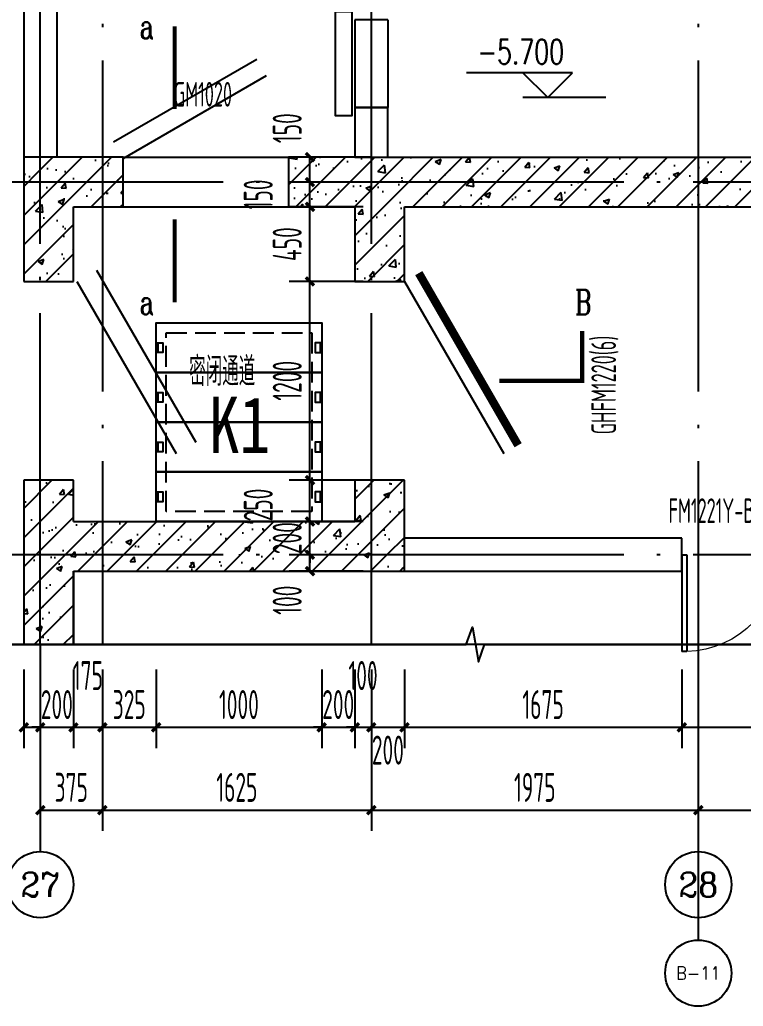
# Model space of a CAD drawing. Extents: x -473190 to 2138458, y -81875 to 2633646.
# Drawn here: x 1267944 to 1272315, y -14685 to -8728 of the extents above; entities that cross this region are included whole.
import ezdxf
from ezdxf.enums import TextEntityAlignment as Align

# ---------------------------------------------------------------- set-up
doc = ezdxf.new("R2010")
doc.units = 0
doc.header["$LTSCALE"] = 1000
for name, pattern in [('__DASH', [0.35, 0.25, -0.1]), ('DASH', [0.35, 0.25, -0.1]), ('DOTE', [2.42, 2, -0.2, 0.02, -0.2])]:
    doc.linetypes.add(name, pattern=pattern)
for name, color, linetype in [('A-PUB_HATCH', 8, 'Continuous'), ('A-WALL', 2, 'Continuous'), ('AXIS', 3, 'Continuous'), ('AXIS_TEXT', 7, 'Continuous'), ('DIM_ELEV', 3, 'Continuous'), ('DIM_SYMB', 3, 'Continuous'), ('DOOR_FIRE', 4, 'Continuous'), ('DOOR_FIRE_TEXT', 7, 'Continuous'), ('DOTE', 1, 'DOTE'), ('PUB_DIM', 3, 'Continuous'), ('PUB_TEXT', 7, 'Continuous'), ('RF-JSK', 9, 'Continuous'), ('RF-M', 4, 'Continuous'), ('RF-MBH', 11, 'Continuous'), ('RF-QT', 30, 'Continuous')]:
    doc.layers.add(name, color=color, linetype=linetype)
doc.layers.add('RF-WZ', color=110, linetype='Continuous', lineweight=0)
doc.styles.add('8B2_02', font='tssdeng.shx', dxfattribs={"width": 0.6, "bigfont": 'TSSDCHN.shx'})
doc.styles.add('_TCH_AXIS', font='COMPLEX', dxfattribs={"bigfont": 'GBCBIG'})
doc.styles.add('_TCH_DIM', font='SIMPLEX', dxfattribs={"bigfont": 'GBCBIG'})
doc.styles.add('_TCH_DIM_T3', font='tssdeng.shx', dxfattribs={"width": 0.564706, "bigfont": '@@@tssdchn.shx'})
doc.styles.add('_TCH_LABEL', font='COMPLEX', dxfattribs={"bigfont": 'GBCBIG'})
doc.styles.add('_TCH_WINDOW', font='tssdeng.shx', dxfattribs={"width": 0.8, "height": 3.5, "bigfont": 'tssdchn.shx'})
doc.styles.add('COMPLEX', font='COMPLEX.shx', dxfattribs={"width": 0.65})
doc.styles.add('TYDG_01', font='', dxfattribs={"width": 0.8})
doc.styles.get('TYDG_01').set_extended_font_data('SimSun')
doc.dimstyles.new('_TCH_ARCH&&50', dxfattribs={"dimtxt": 175, "dimasz": 50, "dimexe": 125, "dimexo": 150, "dimgap": 50, "dimtad": 1, "dimdec": 0, "dimzin": 0, "dimdsep": 46, "dimtxsty": '_TCH_DIM_T3', "dimblk": 'ARCHTICK', "dimcen": 0.09, "dimclrt": 7, "dimazin": 2, "dimtfac": 1, "dimtdec": 0, "dimtix": 1, "dimtmove": 2, "dimatfit": 3, "dimfxl": 0, "dimtolj": 1, "dimtzin": 0, "dimarcsym": 0})
pattern_1 = [(45, (-477544.96, -71625.69), (-88.388348, 88.388348), []), (50, (-477544.96, -71625.7), (358.63009, -31.376067), [37.5, -412.5]), (355, (-477544.96, -71625.7), (-69.37567, 376.09607), [30, -330]), (100.4514, (-477515.08, -71628.3), (289.25469, 344.71977), [31.870095, -350.571056]), (46.1842, (-477544.96, -71525.7), (533.62052, -82.75951), [56.25, -618.75]), (96.6356, (-477500.5, -71532.6), (467.33135, 487.05894), [47.80514, -525.8565]), (351.1842, (-477544.96, -71525.7), (467.33097, 487.0593), [45, -495]), (21, (-477494.96, -71550.7), (298.453526, -201.309445), [37.5, -412.5]), (326, (-477494.96, -71550.7), (121.657666, 362.57502), [30, -330]), (71.4514, (-477470.1, -71567.47), (420.111314, 161.26525), [31.870095, -350.571056]), (37.5, (-477544.96, -71625.69), (6.079928, 166.446927), [0, -326, 0, -335, 0, -331.25]), (7.5, (-477544.96, -71625.69), (131.534769, 197.205856), [0, -191, 0, -318.5, 0, -126.25]), (327.5, (-477656.46, -71625.69), (266.911218, -11.277436), [0, -125, 0, -390, 0, -517.5]), (317.5, (-477706.46, -71625.7), (291.593085, 50.05249), [0, -162.5, 0, -259, 0, -367.5])]

# ---------------------------------------------------------------- blocks, each defined once
blk = doc.blocks.new('RFJSK1')
at = {"layer": 'RF-JSK'}
for p, q in [((220418.2, 104410.6), (220418.2, 104350.6)), ((221398.2, 104410.6), (221398.2, 104350.6)), ((220418.2, 104110.6), (220418.2, 104050.6)), ((221398.2, 104110.6), (221398.2, 104050.6)), ((220418.2, 103810.6), (220418.2, 103750.6)), ((221398.2, 103810.6), (221398.2, 103750.6)), ((220418.2, 103510.6), (220418.2, 103450.6)), ((221398.2, 103510.6), (221398.2, 103450.6))]:
    blk.add_line(p, q, dxfattribs=at)
for points in [[(220408.2, 104530.6), (221408.2, 104530.6), (221408.2, 103330.6), (220408.2, 103330.6), (220408.2, 104530.6)], [(220408.2, 104410.6), (220408.2, 104530.6), (221408.2, 104530.6), (221408.2, 104410.6)], [(220408.2, 104410.6), (220448.2, 104410.6), (220448.2, 104350.6), (220408.2, 104350.6)], [(221408.2, 104410.6), (221368.2, 104410.6), (221368.2, 104350.6), (221408.2, 104350.6)], [(221408.2, 104350.6), (221408.2, 104230.6), (220408.2, 104230.6), (220408.2, 104350.6)], [(220408.2, 104110.6), (220408.2, 104230.6), (221408.2, 104230.6), (221408.2, 104110.6)], [(220408.2, 104110.6), (220448.2, 104110.6), (220448.2, 104050.6), (220408.2, 104050.6)], [(221408.2, 104110.6), (221368.2, 104110.6), (221368.2, 104050.6), (221408.2, 104050.6)], [(221408.2, 104050.6), (221408.2, 103930.6), (220408.2, 103930.6), (220408.2, 104050.6)], [(220408.2, 103810.6), (220408.2, 103930.6), (221408.2, 103930.6), (221408.2, 103810.6)], [(220408.2, 103810.6), (220448.2, 103810.6), (220448.2, 103750.6), (220408.2, 103750.6)], [(221408.2, 103810.6), (221368.2, 103810.6), (221368.2, 103750.6), (221408.2, 103750.6)], [(221408.2, 103750.6), (221408.2, 103630.6), (220408.2, 103630.6), (220408.2, 103750.6)], [(220408.2, 103510.6), (220408.2, 103630.6), (221408.2, 103630.6), (221408.2, 103510.6)], [(220408.2, 103510.6), (220448.2, 103510.6), (220448.2, 103450.6), (220408.2, 103450.6)], [(221408.2, 103510.6), (221368.2, 103510.6), (221368.2, 103450.6), (221408.2, 103450.6)], [(221408.2, 103450.6), (221408.2, 103330.6), (220408.2, 103330.6), (220408.2, 103450.6)]]:
    blk.add_lwpolyline(points, dxfattribs=at)
at = {"layer": 'RF-JSK', "linetype": '__DASH', "ltscale": 0.5}
blk.add_lwpolyline([(220468.2, 104470.6), (221348.2, 104470.6), (221348.2, 103390.6), (220468.2, 103390.6)], close=True, dxfattribs=at)
at = {"layer": 'RF-JSK', "color": 110, "style": 'TYDG_01', "width": 0.8}
blk.add_text('K1', height=339.87, dxfattribs=at).set_placement((220726.9, 103744.4))
blk = doc.blocks.new('_ArchTick')
at = {"color": 0, "linetype": 'ByBlock', "const_width": 0.4}
blk.add_lwpolyline([(-0.5, -0.5), (0.5, 0.5)], dxfattribs=at)
blk = doc.blocks.new('*D3307')
at = {"layer": 'Defpoints', "color": 0, "transparency": 16777216}
for p in [(1269697.3, -11957.7), (1270168, -11957.7), (1270168, -12057.7)]:
    blk.add_point(p, dxfattribs=at)
at = {"layer": 'PUB_DIM', "color": 0, "lineweight": -2, "transparency": 16777216}
for p, q in [((1270018, -11957.7), (1269572.3, -11957.7)), ((1269697.3, -12057.7), (1269697.3, -11957.7)), ((1270018, -12057.7), (1269572.3, -12057.7))]:
    blk.add_line(p, q, dxfattribs=at)
at = {"layer": 'PUB_DIM', "color": 0, "lineweight": -2, "transparency": 16777216, "xscale": 50, "yscale": 50, "zscale": 50}
for p, rotation in [((1269697.3, -11957.7), 90), ((1269697.3, -12057.7), 270)]:
    blk.add_blockref('_ArchTick', p, dxfattribs=dict(at, rotation=rotation))
at = {"layer": 'PUB_DIM', "color": 7, "transparency": 16777216, "insert": (1269559.8, -12232.7), "char_height": 175, "attachment_point": 5, "rotation": 90, "style": '_TCH_DIM_T3'}
blk.add_mtext('\\A1;100', dxfattribs=at)
blk = doc.blocks.new('*D3308')
at = {"layer": 'Defpoints', "color": 0, "transparency": 16777216}
for p in [(1269697.3, -11757.7), (1270168, -11757.7), (1270168, -11957.7)]:
    blk.add_point(p, dxfattribs=at)
at = {"layer": 'PUB_DIM', "color": 0, "lineweight": -2, "transparency": 16777216}
for p, q in [((1269697.3, -11757.7), (1269697.3, -11707.7)), ((1270018, -11757.7), (1269572.3, -11757.7)), ((1269697.3, -11957.7), (1269697.3, -11757.7)), ((1270018, -11957.7), (1269572.3, -11957.7)), ((1269697.3, -11957.7), (1269697.3, -12007.7))]:
    blk.add_line(p, q, dxfattribs=at)
at = {"layer": 'PUB_DIM', "color": 0, "lineweight": -2, "transparency": 16777216, "xscale": 50, "yscale": 50, "zscale": 50}
for p, rotation in [((1269697.3, -11757.7), 270), ((1269697.3, -11957.7), 90)]:
    blk.add_blockref('_ArchTick', p, dxfattribs=dict(at, rotation=rotation))
at = {"layer": 'PUB_DIM', "color": 7, "transparency": 16777216, "insert": (1269559.8, -11857.7), "char_height": 175, "attachment_point": 5, "rotation": 90, "style": '_TCH_DIM_T3'}
blk.add_mtext('\\A1;200', dxfattribs=at)
blk = doc.blocks.new('*D3309')
at = {"layer": 'Defpoints', "color": 0, "transparency": 16777216}
for p in [(1269697.3, -11507.7), (1270168, -11507.7), (1270168, -11757.7)]:
    blk.add_point(p, dxfattribs=at)
at = {"layer": 'PUB_DIM', "color": 0, "lineweight": -2, "transparency": 16777216}
for p, q in [((1270018, -11507.7), (1269572.3, -11507.7)), ((1269697.3, -11757.7), (1269697.3, -11507.7)), ((1270018, -11757.7), (1269572.3, -11757.7))]:
    blk.add_line(p, q, dxfattribs=at)
at = {"layer": 'PUB_DIM', "color": 0, "lineweight": -2, "transparency": 16777216, "xscale": 50, "yscale": 50, "zscale": 50}
for p, rotation in [((1269697.3, -11507.7), 90), ((1269697.3, -11757.7), 270)]:
    blk.add_blockref('_ArchTick', p, dxfattribs=dict(at, rotation=rotation))
at = {"layer": 'PUB_DIM', "color": 7, "transparency": 16777216, "insert": (1269384.8, -11657.7), "char_height": 175, "attachment_point": 5, "rotation": 90, "style": '_TCH_DIM_T3'}
blk.add_mtext('\\A1;250', dxfattribs=at)
blk = doc.blocks.new('*D3310')
at = {"layer": 'Defpoints', "color": 0, "transparency": 16777216}
for p in [(1269697.3, -10307.7), (1270168, -10307.7), (1270168, -11507.7)]:
    blk.add_point(p, dxfattribs=at)
at = {"layer": 'PUB_DIM', "color": 0, "lineweight": -2, "transparency": 16777216}
for p, q in [((1270018, -10307.7), (1269572.3, -10307.7)), ((1269697.3, -11507.7), (1269697.3, -10307.7)), ((1270018, -11507.7), (1269572.3, -11507.7))]:
    blk.add_line(p, q, dxfattribs=at)
at = {"layer": 'PUB_DIM', "color": 0, "lineweight": -2, "transparency": 16777216, "xscale": 50, "yscale": 50, "zscale": 50}
for p, rotation in [((1269697.3, -10307.7), 90), ((1269697.3, -11507.7), 270)]:
    blk.add_blockref('_ArchTick', p, dxfattribs=dict(at, rotation=rotation))
at = {"layer": 'PUB_DIM', "color": 7, "transparency": 16777216, "insert": (1269559.8, -10907.7), "char_height": 175, "attachment_point": 5, "rotation": 90, "style": '_TCH_DIM_T3'}
blk.add_mtext('\\A1;1200', dxfattribs=at)
blk = doc.blocks.new('*D3311')
at = {"layer": 'Defpoints', "color": 0, "transparency": 16777216}
for p in [(1269697.3, -9857.7), (1270168, -9857.7), (1270168, -10307.7)]:
    blk.add_point(p, dxfattribs=at)
at = {"layer": 'PUB_DIM', "color": 0, "lineweight": -2, "transparency": 16777216}
for p, q in [((1270018, -9857.7), (1269572.3, -9857.7)), ((1269697.3, -10307.7), (1269697.3, -9857.7)), ((1270018, -10307.7), (1269572.3, -10307.7))]:
    blk.add_line(p, q, dxfattribs=at)
at = {"layer": 'PUB_DIM', "color": 0, "lineweight": -2, "transparency": 16777216, "xscale": 50, "yscale": 50, "zscale": 50}
for p, rotation in [((1269697.3, -9857.7), 90), ((1269697.3, -10307.7), 270)]:
    blk.add_blockref('_ArchTick', p, dxfattribs=dict(at, rotation=rotation))
at = {"layer": 'PUB_DIM', "color": 7, "transparency": 16777216, "insert": (1269559.8, -10082.7), "char_height": 175, "attachment_point": 5, "rotation": 90, "style": '_TCH_DIM_T3'}
blk.add_mtext('\\A1;450', dxfattribs=at)
blk = doc.blocks.new('*D3312')
at = {"layer": 'Defpoints', "color": 0, "transparency": 16777216}
for p in [(1269697.3, -9707.7), (1270168, -9707.7), (1270168, -9857.7)]:
    blk.add_point(p, dxfattribs=at)
at = {"layer": 'PUB_DIM', "color": 0, "lineweight": -2, "transparency": 16777216}
for p, q in [((1270018, -9707.7), (1269572.3, -9707.7)), ((1269697.3, -9857.7), (1269697.3, -9707.7)), ((1270018, -9857.7), (1269572.3, -9857.7))]:
    blk.add_line(p, q, dxfattribs=at)
at = {"layer": 'PUB_DIM', "color": 0, "lineweight": -2, "transparency": 16777216, "xscale": 50, "yscale": 50, "zscale": 50}
for p, rotation in [((1269697.3, -9707.7), 90), ((1269697.3, -9857.7), 270)]:
    blk.add_blockref('_ArchTick', p, dxfattribs=dict(at, rotation=rotation))
at = {"layer": 'PUB_DIM', "color": 7, "transparency": 16777216, "insert": (1269384.8, -9782.7), "char_height": 175, "attachment_point": 5, "rotation": 90, "style": '_TCH_DIM_T3'}
blk.add_mtext('\\A1;150', dxfattribs=at)
blk = doc.blocks.new('*D3313')
at = {"layer": 'Defpoints', "color": 0, "transparency": 16777216}
for p in [(1269697.3, -9557.7), (1270168, -9557.7), (1270168, -9707.7)]:
    blk.add_point(p, dxfattribs=at)
at = {"layer": 'PUB_DIM', "color": 0, "lineweight": -2, "transparency": 16777216}
for p, q in [((1270018, -9557.7), (1269572.3, -9557.7)), ((1269697.3, -9707.7), (1269697.3, -9557.7)), ((1270018, -9707.7), (1269572.3, -9707.7))]:
    blk.add_line(p, q, dxfattribs=at)
at = {"layer": 'PUB_DIM', "color": 0, "lineweight": -2, "transparency": 16777216, "xscale": 50, "yscale": 50, "zscale": 50}
for p, rotation in [((1269697.3, -9557.7), 90), ((1269697.3, -9707.7), 270)]:
    blk.add_blockref('_ArchTick', p, dxfattribs=dict(at, rotation=rotation))
at = {"layer": 'PUB_DIM', "color": 7, "transparency": 16777216, "insert": (1269559.8, -9382.7), "char_height": 175, "attachment_point": 5, "rotation": 90, "style": '_TCH_DIM_T3'}
blk.add_mtext('\\A1;150', dxfattribs=at)
blk = doc.blocks.new('*D3314')
at = {"layer": 'Defpoints', "color": 0, "transparency": 16777216}
for p in [(1267968, -12500.2), (1268068, -12500.2), (1268068, -13000.2)]:
    blk.add_point(p, dxfattribs=at)
at = {"layer": 'PUB_DIM', "color": 0, "lineweight": -2, "transparency": 16777216}
for p, q in [((1267968, -12650.2), (1267968, -13125.2)), ((1268068, -12650.2), (1268068, -13125.2)), ((1267968, -13000.2), (1268068, -13000.2))]:
    blk.add_line(p, q, dxfattribs=at)
at = {"layer": 'PUB_DIM', "color": 0, "lineweight": -2, "transparency": 16777216, "xscale": 50, "yscale": 50, "zscale": 50, "rotation": 180}
blk.add_blockref('_ArchTick', (1267968, -13000.2), dxfattribs=at)
at = {"layer": 'PUB_DIM', "color": 0, "lineweight": -2, "transparency": 16777216, "xscale": 50, "yscale": 50, "zscale": 50}
blk.add_blockref('_ArchTick', (1268068, -13000.2), dxfattribs=at)
at = {"layer": 'PUB_DIM', "color": 7, "transparency": 16777216, "insert": (1267793, -12862.7), "char_height": 175, "attachment_point": 5, "style": '_TCH_DIM_T3'}
blk.add_mtext('\\A1;100', dxfattribs=at)
blk = doc.blocks.new('*D3315')
at = {"layer": 'Defpoints', "color": 0, "transparency": 16777216}
for p in [(1268068, -12500.2), (1268268, -12500.2), (1268268, -13000.2)]:
    blk.add_point(p, dxfattribs=at)
at = {"layer": 'PUB_DIM', "color": 0, "lineweight": -2, "transparency": 16777216}
for p, q in [((1268068, -12650.2), (1268068, -13125.2)), ((1268268, -12650.2), (1268268, -13125.2)), ((1268068, -13000.2), (1268018, -13000.2)), ((1268068, -13000.2), (1268268, -13000.2)), ((1268268, -13000.2), (1268318, -13000.2))]:
    blk.add_line(p, q, dxfattribs=at)
at = {"layer": 'PUB_DIM', "color": 0, "lineweight": -2, "transparency": 16777216, "xscale": 50, "yscale": 50, "zscale": 50}
blk.add_blockref('_ArchTick', (1268068, -13000.2), dxfattribs=at)
at = {"layer": 'PUB_DIM', "color": 0, "lineweight": -2, "transparency": 16777216, "xscale": 50, "yscale": 50, "zscale": 50, "rotation": 180}
blk.add_blockref('_ArchTick', (1268268, -13000.2), dxfattribs=at)
at = {"layer": 'PUB_DIM', "color": 7, "transparency": 16777216, "insert": (1268168, -12862.7), "char_height": 175, "attachment_point": 5, "style": '_TCH_DIM_T3'}
blk.add_mtext('\\A1;200', dxfattribs=at)
blk = doc.blocks.new('*D3316')
at = {"layer": 'Defpoints', "color": 0, "transparency": 16777216}
for p in [(1268268, -12500.2), (1268443, -12500.2), (1268443, -13000.2)]:
    blk.add_point(p, dxfattribs=at)
at = {"layer": 'PUB_DIM', "color": 0, "lineweight": -2, "transparency": 16777216}
for p, q in [((1268268, -12650.2), (1268268, -13125.2)), ((1268443, -12650.2), (1268443, -13125.2)), ((1268268, -13000.2), (1268443, -13000.2))]:
    blk.add_line(p, q, dxfattribs=at)
at = {"layer": 'PUB_DIM', "color": 0, "lineweight": -2, "transparency": 16777216, "xscale": 50, "yscale": 50, "zscale": 50, "rotation": 180}
blk.add_blockref('_ArchTick', (1268268, -13000.2), dxfattribs=at)
at = {"layer": 'PUB_DIM', "color": 0, "lineweight": -2, "transparency": 16777216, "xscale": 50, "yscale": 50, "zscale": 50}
blk.add_blockref('_ArchTick', (1268443, -13000.2), dxfattribs=at)
at = {"layer": 'PUB_DIM', "color": 7, "transparency": 16777216, "insert": (1268355.5, -12687.7), "char_height": 175, "attachment_point": 5, "style": '_TCH_DIM_T3'}
blk.add_mtext('\\A1;175', dxfattribs=at)
blk = doc.blocks.new('*D3317')
at = {"layer": 'Defpoints', "color": 0, "transparency": 16777216}
for p in [(1268443, -12500.2), (1268768, -12500.2), (1268768, -13000.2)]:
    blk.add_point(p, dxfattribs=at)
at = {"layer": 'PUB_DIM', "color": 0, "lineweight": -2, "transparency": 16777216}
for p, q in [((1268443, -12650.2), (1268443, -13125.2)), ((1268768, -12650.2), (1268768, -13125.2)), ((1268443, -13000.2), (1268768, -13000.2))]:
    blk.add_line(p, q, dxfattribs=at)
at = {"layer": 'PUB_DIM', "color": 0, "lineweight": -2, "transparency": 16777216, "xscale": 50, "yscale": 50, "zscale": 50, "rotation": 180}
blk.add_blockref('_ArchTick', (1268443, -13000.2), dxfattribs=at)
at = {"layer": 'PUB_DIM', "color": 0, "lineweight": -2, "transparency": 16777216, "xscale": 50, "yscale": 50, "zscale": 50}
blk.add_blockref('_ArchTick', (1268768, -13000.2), dxfattribs=at)
at = {"layer": 'PUB_DIM', "color": 7, "transparency": 16777216, "insert": (1268605.5, -12862.7), "char_height": 175, "attachment_point": 5, "style": '_TCH_DIM_T3'}
blk.add_mtext('\\A1;325', dxfattribs=at)
blk = doc.blocks.new('*D3318')
at = {"layer": 'Defpoints', "color": 0, "transparency": 16777216}
for p in [(1268768, -12500.2), (1269768, -12500.2), (1269768, -13000.2)]:
    blk.add_point(p, dxfattribs=at)
at = {"layer": 'PUB_DIM', "color": 0, "lineweight": -2, "transparency": 16777216}
for p, q in [((1268768, -12650.2), (1268768, -13125.2)), ((1269768, -12650.2), (1269768, -13125.2)), ((1268768, -13000.2), (1269768, -13000.2))]:
    blk.add_line(p, q, dxfattribs=at)
at = {"layer": 'PUB_DIM', "color": 0, "lineweight": -2, "transparency": 16777216, "xscale": 50, "yscale": 50, "zscale": 50, "rotation": 180}
blk.add_blockref('_ArchTick', (1268768, -13000.2), dxfattribs=at)
at = {"layer": 'PUB_DIM', "color": 0, "lineweight": -2, "transparency": 16777216, "xscale": 50, "yscale": 50, "zscale": 50}
blk.add_blockref('_ArchTick', (1269768, -13000.2), dxfattribs=at)
at = {"layer": 'PUB_DIM', "color": 7, "transparency": 16777216, "insert": (1269268, -12862.7), "char_height": 175, "attachment_point": 5, "style": '_TCH_DIM_T3'}
blk.add_mtext('\\A1;1000', dxfattribs=at)
blk = doc.blocks.new('*D3319')
at = {"layer": 'Defpoints', "color": 0, "transparency": 16777216}
for p in [(1269768, -12500.2), (1269968, -12500.2), (1269968, -13000.2)]:
    blk.add_point(p, dxfattribs=at)
at = {"layer": 'PUB_DIM', "color": 0, "lineweight": -2, "transparency": 16777216}
for p, q in [((1269768, -12650.2), (1269768, -13125.2)), ((1269968, -12650.2), (1269968, -13125.2)), ((1269768, -13000.2), (1269718, -13000.2)), ((1269768, -13000.2), (1269968, -13000.2)), ((1269968, -13000.2), (1270018, -13000.2))]:
    blk.add_line(p, q, dxfattribs=at)
at = {"layer": 'PUB_DIM', "color": 0, "lineweight": -2, "transparency": 16777216, "xscale": 50, "yscale": 50, "zscale": 50}
blk.add_blockref('_ArchTick', (1269768, -13000.2), dxfattribs=at)
at = {"layer": 'PUB_DIM', "color": 0, "lineweight": -2, "transparency": 16777216, "xscale": 50, "yscale": 50, "zscale": 50, "rotation": 180}
blk.add_blockref('_ArchTick', (1269968, -13000.2), dxfattribs=at)
at = {"layer": 'PUB_DIM', "color": 7, "transparency": 16777216, "insert": (1269868, -12862.7), "char_height": 175, "attachment_point": 5, "style": '_TCH_DIM_T3'}
blk.add_mtext('\\A1;200', dxfattribs=at)
blk = doc.blocks.new('*D3320')
at = {"layer": 'Defpoints', "color": 0, "transparency": 16777216}
for p in [(1269968, -12500.2), (1270068, -12500.2), (1270068, -13000.2)]:
    blk.add_point(p, dxfattribs=at)
at = {"layer": 'PUB_DIM', "color": 0, "lineweight": -2, "transparency": 16777216}
for p, q in [((1269968, -12650.2), (1269968, -13125.2)), ((1270068, -12650.2), (1270068, -13125.2)), ((1269968, -13000.2), (1269918, -13000.2)), ((1269968, -13000.2), (1270068, -13000.2)), ((1270068, -13000.2), (1270118, -13000.2))]:
    blk.add_line(p, q, dxfattribs=at)
at = {"layer": 'PUB_DIM', "color": 0, "lineweight": -2, "transparency": 16777216, "xscale": 50, "yscale": 50, "zscale": 50}
blk.add_blockref('_ArchTick', (1269968, -13000.2), dxfattribs=at)
at = {"layer": 'PUB_DIM', "color": 0, "lineweight": -2, "transparency": 16777216, "xscale": 50, "yscale": 50, "zscale": 50, "rotation": 180}
blk.add_blockref('_ArchTick', (1270068, -13000.2), dxfattribs=at)
at = {"layer": 'PUB_DIM', "color": 7, "transparency": 16777216, "insert": (1270018, -12687.7), "char_height": 175, "attachment_point": 5, "style": '_TCH_DIM_T3'}
blk.add_mtext('\\A1;100', dxfattribs=at)
blk = doc.blocks.new('*D3321')
at = {"layer": 'Defpoints', "color": 0, "transparency": 16777216}
for p in [(1270068, -12500.2), (1270268, -12500.2), (1270268, -13000.2)]:
    blk.add_point(p, dxfattribs=at)
at = {"layer": 'PUB_DIM', "color": 0, "lineweight": -2, "transparency": 16777216}
for p, q in [((1270068, -12650.2), (1270068, -13125.2)), ((1270268, -12650.2), (1270268, -13125.2)), ((1270068, -13000.2), (1270268, -13000.2))]:
    blk.add_line(p, q, dxfattribs=at)
at = {"layer": 'PUB_DIM', "color": 0, "lineweight": -2, "transparency": 16777216, "xscale": 50, "yscale": 50, "zscale": 50, "rotation": 180}
blk.add_blockref('_ArchTick', (1270068, -13000.2), dxfattribs=at)
at = {"layer": 'PUB_DIM', "color": 0, "lineweight": -2, "transparency": 16777216, "xscale": 50, "yscale": 50, "zscale": 50}
blk.add_blockref('_ArchTick', (1270268, -13000.2), dxfattribs=at)
at = {"layer": 'PUB_DIM', "color": 7, "transparency": 16777216, "insert": (1270168, -13137.7), "char_height": 175, "attachment_point": 5, "style": '_TCH_DIM_T3'}
blk.add_mtext('\\A1;200', dxfattribs=at)
blk = doc.blocks.new('*D3322')
at = {"layer": 'Defpoints', "color": 0, "transparency": 16777216}
for p in [(1270268, -12500.2), (1271943, -12500.2), (1271943, -13000.2)]:
    blk.add_point(p, dxfattribs=at)
at = {"layer": 'PUB_DIM', "color": 0, "lineweight": -2, "transparency": 16777216}
for p, q in [((1270268, -12650.2), (1270268, -13125.2)), ((1271943, -12650.2), (1271943, -13125.2)), ((1270268, -13000.2), (1271943, -13000.2))]:
    blk.add_line(p, q, dxfattribs=at)
at = {"layer": 'PUB_DIM', "color": 0, "lineweight": -2, "transparency": 16777216, "xscale": 50, "yscale": 50, "zscale": 50, "rotation": 180}
blk.add_blockref('_ArchTick', (1270268, -13000.2), dxfattribs=at)
at = {"layer": 'PUB_DIM', "color": 0, "lineweight": -2, "transparency": 16777216, "xscale": 50, "yscale": 50, "zscale": 50}
blk.add_blockref('_ArchTick', (1271943, -13000.2), dxfattribs=at)
at = {"layer": 'PUB_DIM', "color": 7, "transparency": 16777216, "insert": (1271105.5, -12862.7), "char_height": 175, "attachment_point": 5, "style": '_TCH_DIM_T3'}
blk.add_mtext('\\A1;1675', dxfattribs=at)
blk = doc.blocks.new('*D3323')
at = {"layer": 'Defpoints', "color": 0, "transparency": 16777216}
for p in [(1271943, -12500.2), (1273143, -12500.2), (1273143, -13000.2)]:
    blk.add_point(p, dxfattribs=at)
at = {"layer": 'PUB_DIM', "color": 0, "lineweight": -2, "transparency": 16777216}
for p, q in [((1271943, -12650.2), (1271943, -13125.2)), ((1273143, -12650.2), (1273143, -13125.2)), ((1271943, -13000.2), (1273143, -13000.2))]:
    blk.add_line(p, q, dxfattribs=at)
at = {"layer": 'PUB_DIM', "color": 0, "lineweight": -2, "transparency": 16777216, "xscale": 50, "yscale": 50, "zscale": 50, "rotation": 180}
blk.add_blockref('_ArchTick', (1271943, -13000.2), dxfattribs=at)
at = {"layer": 'PUB_DIM', "color": 0, "lineweight": -2, "transparency": 16777216, "xscale": 50, "yscale": 50, "zscale": 50}
blk.add_blockref('_ArchTick', (1273143, -13000.2), dxfattribs=at)
at = {"layer": 'PUB_DIM', "color": 7, "transparency": 16777216, "insert": (1272543, -12862.7), "char_height": 175, "attachment_point": 5, "style": '_TCH_DIM_T3'}
blk.add_mtext('\\A1;1200', dxfattribs=at)
blk = doc.blocks.new('*D3344')
at = {"layer": 'Defpoints', "color": 0, "transparency": 16777216}
for p in [(1268068, -12500.2), (1268443, -12500.2), (1268443, -13500.2)]:
    blk.add_point(p, dxfattribs=at)
at = {"layer": 'PUB_DIM', "color": 0, "lineweight": -2, "transparency": 16777216}
for p, q in [((1268068, -12650.2), (1268068, -13625.2)), ((1268443, -12650.2), (1268443, -13625.2)), ((1268068, -13500.2), (1268443, -13500.2))]:
    blk.add_line(p, q, dxfattribs=at)
at = {"layer": 'PUB_DIM', "color": 0, "lineweight": -2, "transparency": 16777216, "xscale": 50, "yscale": 50, "zscale": 50, "rotation": 180}
blk.add_blockref('_ArchTick', (1268068, -13500.2), dxfattribs=at)
at = {"layer": 'PUB_DIM', "color": 0, "lineweight": -2, "transparency": 16777216, "xscale": 50, "yscale": 50, "zscale": 50}
blk.add_blockref('_ArchTick', (1268443, -13500.2), dxfattribs=at)
at = {"layer": 'PUB_DIM', "color": 7, "transparency": 16777216, "insert": (1268255.5, -13362.7), "char_height": 175, "attachment_point": 5, "style": '_TCH_DIM_T3'}
blk.add_mtext('\\A1;375', dxfattribs=at)
blk = doc.blocks.new('*D3345')
at = {"layer": 'Defpoints', "color": 0, "transparency": 16777216}
for p in [(1268443, -12500.2), (1270068, -12500.2), (1270068, -13500.2)]:
    blk.add_point(p, dxfattribs=at)
at = {"layer": 'PUB_DIM', "color": 0, "lineweight": -2, "transparency": 16777216}
for p, q in [((1268443, -12650.2), (1268443, -13625.2)), ((1270068, -12650.2), (1270068, -13625.2)), ((1268443, -13500.2), (1270068, -13500.2))]:
    blk.add_line(p, q, dxfattribs=at)
at = {"layer": 'PUB_DIM', "color": 0, "lineweight": -2, "transparency": 16777216, "xscale": 50, "yscale": 50, "zscale": 50, "rotation": 180}
blk.add_blockref('_ArchTick', (1268443, -13500.2), dxfattribs=at)
at = {"layer": 'PUB_DIM', "color": 0, "lineweight": -2, "transparency": 16777216, "xscale": 50, "yscale": 50, "zscale": 50}
blk.add_blockref('_ArchTick', (1270068, -13500.2), dxfattribs=at)
at = {"layer": 'PUB_DIM', "color": 7, "transparency": 16777216, "insert": (1269255.5, -13362.7), "char_height": 175, "attachment_point": 5, "style": '_TCH_DIM_T3'}
blk.add_mtext('\\A1;1625', dxfattribs=at)
blk = doc.blocks.new('*D3346')
at = {"layer": 'Defpoints', "color": 0, "transparency": 16777216}
for p in [(1270068, -12500.2), (1272043, -12500.2), (1272043, -13500.2)]:
    blk.add_point(p, dxfattribs=at)
at = {"layer": 'PUB_DIM', "color": 0, "lineweight": -2, "transparency": 16777216}
for p, q in [((1270068, -12650.2), (1270068, -13625.2)), ((1272043, -12650.2), (1272043, -13625.2)), ((1270068, -13500.2), (1272043, -13500.2))]:
    blk.add_line(p, q, dxfattribs=at)
at = {"layer": 'PUB_DIM', "color": 0, "lineweight": -2, "transparency": 16777216, "xscale": 50, "yscale": 50, "zscale": 50, "rotation": 180}
blk.add_blockref('_ArchTick', (1270068, -13500.2), dxfattribs=at)
at = {"layer": 'PUB_DIM', "color": 0, "lineweight": -2, "transparency": 16777216, "xscale": 50, "yscale": 50, "zscale": 50}
blk.add_blockref('_ArchTick', (1272043, -13500.2), dxfattribs=at)
at = {"layer": 'PUB_DIM', "color": 7, "transparency": 16777216, "insert": (1271055.5, -13362.7), "char_height": 175, "attachment_point": 5, "style": '_TCH_DIM_T3'}
blk.add_mtext('\\A1;1975', dxfattribs=at)
blk = doc.blocks.new('*D3347')
at = {"layer": 'Defpoints', "color": 0, "transparency": 16777216}
for p in [(1272043, -12500.2), (1273343, -12500.2), (1273343, -13500.2)]:
    blk.add_point(p, dxfattribs=at)
at = {"layer": 'PUB_DIM', "color": 0, "lineweight": -2, "transparency": 16777216}
for p, q in [((1272043, -12650.2), (1272043, -13625.2)), ((1273343, -12650.2), (1273343, -13625.2)), ((1272043, -13500.2), (1273343, -13500.2))]:
    blk.add_line(p, q, dxfattribs=at)
at = {"layer": 'PUB_DIM', "color": 0, "lineweight": -2, "transparency": 16777216, "xscale": 50, "yscale": 50, "zscale": 50, "rotation": 180}
blk.add_blockref('_ArchTick', (1272043, -13500.2), dxfattribs=at)
at = {"layer": 'PUB_DIM', "color": 0, "lineweight": -2, "transparency": 16777216, "xscale": 50, "yscale": 50, "zscale": 50}
blk.add_blockref('_ArchTick', (1273343, -13500.2), dxfattribs=at)
at = {"layer": 'PUB_DIM', "color": 7, "transparency": 16777216, "insert": (1272693, -13362.7), "char_height": 175, "attachment_point": 5, "style": '_TCH_DIM_T3'}
blk.add_mtext('\\A1;1300', dxfattribs=at)
blk = doc.blocks.new('$DorLib2D$00000002')
for p, q in [((-0.5, 0), (-0.5, 0.4875)), ((-0.475, 0.4875), (-0.5, 0.4875)), ((-0.475, 0), (-0.475, 0.4875)), ((0.475, 0), (0.475, 0.4875)), ((0.475, 0.4875), (0.5, 0.4875)), ((0.5, 0), (0.5, 0.4875)), ((-0.5, 0), (-0.475, 0)), ((0.5, 0), (0.475, 0))]:
    blk.add_line(p, q)
at = {"lineweight": 13}
for centre, start, end in [((-0.4875, 0), 0, 88.5307), ((0.4875, 0), 91.4693, 180)]:
    blk.add_arc(centre, 0.4875, start, end, dxfattribs=at)
blk = doc.blocks.new('$DorLib2D$00000180')
at = {"color": 0}
for p, q in [((-0.5571, 0.2418), (0.3089, 0.7418)), ((-0.5, 0.1429), (0.366, 0.6429))]:
    blk.add_line(p, q, dxfattribs=at)
blk = doc.blocks.new('$DorLib2D$00000192')
at = {"color": 0}
blk.add_line((-0.5, 0.125), (0.366, 0.625), dxfattribs=at)
at = {"color": 0, "const_width": 0.0417}
blk.add_lwpolyline([(-0.5417, 0.1972), (0.3244, 0.6972)], dxfattribs=at)
blk = doc.blocks.new('_AXISO')
blk.add_circle((0, 0), 0.5)
at = {"layer": 'AXIS_TEXT', "style": 'COMPLEX', "width": 1.041667}
blk.add_attdef('A', text='', height=0.56, dxfattribs=at).set_placement((-0.25, -0.28), (0.25, -0.28), align=Align.FIT)

msp = doc.modelspace()

# ---------------------------------------------------------------- hatches: boundary and pattern name
at = {"layer": 'A-PUB_HATCH'}
h = msp.add_hatch(dxfattribs=at)
h.set_pattern_fill('钢筋混凝土', color=256, scale=50, style=0)
h.set_pattern_definition(pattern_1)
h.paths.add_polyline_path([(1267968, -9557.7), (1267968, -10307.7), (1268268, -10307.7), (1268268, -9857.7)])
h = msp.add_hatch(dxfattribs=at)
h.set_pattern_fill('钢筋混凝土', color=256, scale=50, style=0)
h.set_pattern_definition(pattern_1)
h.paths.add_polyline_path([(1268268, -9857.7), (1268568, -9857.7), (1268568, -9557.7), (1267968, -9557.7)])
h = msp.add_hatch(dxfattribs=at)
h.set_pattern_fill('钢筋混凝土', color=256, scale=50, style=0)
h.set_pattern_definition(pattern_1)
h.paths.add_polyline_path([(1270068, -9557.7), (1269568, -9557.7), (1269568, -9857.7), (1269968, -9857.7), (1270101.3, -9757.7)])
h = msp.add_hatch(dxfattribs=at)
h.set_pattern_fill('钢筋混凝土', color=256, scale=50, style=0)
h.set_pattern_definition(pattern_1)
h.paths.add_polyline_path([(1270101.3, -9757.7), (1270268, -9857.7), (1273343, -9857.7), (1273443, -9707.7), (1273343, -9557.7), (1270068, -9557.7)])
h = msp.add_hatch(dxfattribs=at)
h.set_pattern_fill('钢筋混凝土', color=256, scale=50, style=0)
h.set_pattern_definition(pattern_1)
h.paths.add_polyline_path([(1269968, -9857.7), (1269968, -10307.7), (1270268, -10307.7), (1270268, -9857.7), (1270101.3, -9757.7)])
h = msp.add_hatch(dxfattribs=at)
h.set_pattern_fill('钢筋混凝土', color=256, scale=50, style=0)
h.set_pattern_definition(pattern_1)
h.paths.add_polyline_path([(1268268, -11757.7), (1268268, -11507.7), (1267968, -11507.7), (1267968, -11957.7), (1268168, -11924.4)])
h = msp.add_hatch(dxfattribs=at)
h.set_pattern_fill('钢筋混凝土', color=256, scale=50, style=0)
h.set_pattern_definition(pattern_1)
h.paths.add_polyline_path([(1270268, -12057.7), (1270268, -11507.7), (1269968, -11507.7), (1269968, -11757.7)])
h = msp.add_hatch(dxfattribs=at)
h.set_pattern_fill('钢筋混凝土', color=256, scale=50, style=0)
h.set_pattern_definition(pattern_1)
h.paths.add_polyline_path([(1268168, -11924.4), (1268268, -12057.7), (1270268, -12057.7), (1269968, -11757.7), (1268268, -11757.7)])
h = msp.add_hatch(dxfattribs=at)
h.set_pattern_fill('钢筋混凝土', color=256, scale=50, style=0)
h.set_pattern_definition(pattern_1)
h.paths.add_polyline_path([(1268168, -11924.4), (1267968, -11957.7), (1267968, -12500.2), (1268268, -12500.2), (1268268, -12057.7)])

# ---------------------------------------------------------------- linework, layer by layer
msp.add_lwpolyline([(1267380.1, -6553.2), (1274012.4, -6553.2), (1274012.4, -12500.2), (1267380.1, -12500.2)], close=True)
msp.add_lwpolyline([(1268268, -12500.2), (1268268, -12057.7)])
at = {"layer": 'A-WALL'}
for p, q in [((1267968, -7257.7), (1267968, -9557.7)), ((1268168, -7457.7), (1268168, -9557.7)), ((1270168, -9257.7), (1269968, -9257.7)), ((1269968, -9257.7), (1269968, -9557.7)), ((1270168, -9557.7), (1270168, -9257.7)), ((1268168, -9557.7), (1267968, -9557.7)), ((1269968, -9557.7), (1270168, -9557.7)), ((1271943, -11857.7), (1270268, -11857.7)), ((1271943, -12057.7), (1271943, -11857.7)), ((1270268, -12057.7), (1271943, -12057.7))]:
    msp.add_line(p, q, dxfattribs=at)
at = {"layer": 'AXIS'}
for p, q in [((1268068, -12500.2), (1268068, -13750.2)), ((1272043, -12500.2), (1272043, -13750.2)), ((1272043, -12500.2), (1272043, -14284.5))]:
    msp.add_line(p, q, dxfattribs=at)
at = {"layer": 'DIM_ELEV'}
for p, q in [((1271283.7, -9048.1), (1270642.8, -9048.1)), ((1271133.7, -9198.1), (1270983.7, -9048.1)), ((1271133.7, -9198.1), (1271283.7, -9048.1)), ((1271483.7, -9198.1), (1270983.7, -9198.1))]:
    msp.add_line(p, q, dxfattribs=at)
at = {"layer": 'DIM_SYMB', "const_width": 25}
for points in [[(1268879.9, -8767.4), (1268879.9, -9267.4)], [(1268879.9, -9933.1), (1268879.9, -10433.1)], [(1270841.5, -10907.7), (1271341.5, -10907.7), (1271341.5, -10607.7)]]:
    msp.add_lwpolyline(points, dxfattribs=at)
at = {"layer": 'DIM_SYMB'}
msp.add_lwpolyline([(1267080.1, -12500.2), (1270640, -12500.2), (1270678.2, -12395.2), (1270715.2, -12605.2), (1270752.5, -12500.2), (1274312.4, -12500.2)], dxfattribs=at)
at = {"layer": 'DOTE'}
for p, q in [((1268068, -12500.2), (1268068, -6553.2)), ((1268443, -6553.2), (1268443, -12500.2)), ((1270068, -12500.2), (1270068, -6553.2)), ((1272043, -6553.2), (1272043, -12500.2)), ((1274012.4, -9707.7), (1267380.1, -9707.7)), ((1274012.4, -11957.7), (1267380.1, -11957.7))]:
    msp.add_line(p, q, dxfattribs=at)
at = {"layer": 'RF-M', "linetype": 'DASH'}
for p, q in [((1270168, -8727.7), (1269968, -8727.7)), ((1269968, -9257.7), (1270168, -9257.7))]:
    msp.add_line(p, q, dxfattribs=at)
at = {"layer": 'RF-M'}
for p, q in [((1269968, -8727.7, 0.1), (1269968, -9257.7, 0.1)), ((1270168, -8727.7, 0.1), (1270168, -9257.7, 0.1)), ((1268568, -9557.7), (1269568, -9557.7)), ((1268568, -9857.7), (1269568, -9857.7))]:
    msp.add_line(p, q, dxfattribs=at)
at = {"layer": 'RF-M', "elevation": 0.1}
msp.add_lwpolyline([(1269850.9, -8677.7), (1269950.9, -8677.7), (1269950.9, -9307.7), (1269850.9, -9307.7)], close=True, dxfattribs=at)
at = {"layer": 'RF-QT'}
for p, q in [((1267968, -9557.7), (1267968, -10307.7)), ((1268568, -9557.7), (1267968, -9557.7)), ((1268568, -9857.7), (1268568, -9557.7)), ((1270068, -9557.7), (1269568, -9557.7)), ((1269568, -9557.7), (1269568, -9857.7)), ((1270068, -9557.7), (1273343, -9557.7)), ((1268268, -10307.7), (1268268, -9857.7)), ((1268268, -9857.7), (1268568, -9857.7)), ((1269568, -9857.7), (1269968, -9857.7)), ((1269968, -9857.7), (1269968, -10307.7)), ((1270268, -10307.7), (1270268, -9857.7)), ((1270268, -9857.7), (1273343, -9857.7)), ((1267968, -10307.7), (1268268, -10307.7)), ((1269968, -10307.7), (1270268, -10307.7)), ((1268268, -11507.7), (1267968, -11507.7)), ((1267968, -11507.7), (1267968, -11957.7)), ((1268268, -11757.7), (1268268, -11507.7)), ((1270268, -11507.7), (1269968, -11507.7)), ((1269968, -11507.7), (1269968, -11757.7)), ((1270268, -12057.7), (1270268, -11507.7)), ((1268268, -11757.7), (1269968, -11757.7)), ((1267968, -11957.7), (1267968, -12500.2)), ((1268268, -12057.7), (1270268, -12057.7)), ((1268268, -12057.7), (1268268, -12500.2)), ((1268268, -12500.2), (1267968, -12500.2))]:
    msp.add_line(p, q, dxfattribs=at)

# ---------------------------------------------------------------- block references
at = {"layer": 'AXIS'}
ref = msp.add_blockref('_AXISO', (1268068, -13950.2), dxfattribs=dict(at, xscale=400, yscale=400, zscale=400))
ref.add_attrib('A', '27', dxfattribs={"layer": 'AXIS_TEXT', "height": 147.14, "style": '_TCH_AXIS'}).set_placement((1267948.8, -14023.7), (1268187.1, -14023.7), align=Align.FIT)
ref = msp.add_blockref('_AXISO', (1272043, -13950.2), dxfattribs=dict(at, xscale=400, yscale=400, zscale=400))
ref.add_attrib('A', '28', dxfattribs={"layer": 'AXIS_TEXT', "height": 147.14, "style": '_TCH_AXIS'}).set_placement((1271923.8, -14023.7), (1272162.1, -14023.7), align=Align.FIT)
ref = msp.add_blockref('_AXISO', (1272043, -14484.5), dxfattribs=dict(at, xscale=400, yscale=400, zscale=400))
ref.add_attrib('A', 'B-11', dxfattribs={"layer": 'AXIS_TEXT', "height": 78.4, "style": '_TCH_AXIS'}).set_placement((1271908.6, -14523.7), (1272177.4, -14523.7), align=Align.FIT)
at = {"layer": 'DOOR_FIRE'}
ref = msp.add_blockref('$DorLib2D$00000002', (1272543, -11957.7), dxfattribs=dict(at, xscale=1200, yscale=-1200, zscale=200))
ref.add_attrib('A', 'FM1221Y-BT', (1271863.1, -11766.3), dxfattribs={"layer": 'DOOR_FIRE_TEXT', "height": 148.75, "style": '_TCH_WINDOW', "width": 0.564706})
at = {"layer": 'RF-JSK', "linetype": 'ByBlock'}
msp.add_blockref('RFJSK1', (1048359.8, -115088.3), dxfattribs=at)
at = {"layer": 'RF-M'}
ref = msp.add_blockref('$DorLib2D$00000180', (1269068, -9707.7), dxfattribs=dict(at, xscale=1000, yscale=1000, zscale=300, rotation=359.9999999999867))
ref.add_attrib('A', 'GM1020', (1268875.7, -9252.2), dxfattribs={"layer": 'RF-MBH', "height": 148.75, "style": '_TCH_WINDOW', "width": 0.564706})
ref = msp.add_blockref('$DorLib2D$00000180', (1268118, -10907.7), dxfattribs=dict(at, xscale=1200, yscale=1200, zscale=300, rotation=270))
ref.add_attrib('A', 'GHM1200', (1267762.4, -11135.5), dxfattribs={"layer": 'RF-MBH', "height": 148.75, "rotation": 90, "style": '_TCH_WINDOW', "width": 0.564706})
ref = msp.add_blockref('$DorLib2D$00000192', (1270118, -10907.7), dxfattribs=dict(at, xscale=1200, yscale=1200, zscale=300, rotation=270))
ref.add_attrib('A', 'GHFM1220(6)', (1271545.9, -11230.8), dxfattribs={"layer": 'RF-MBH', "height": 148.75, "rotation": 90, "style": '_TCH_WINDOW', "width": 0.564706})

# ---------------------------------------------------------------- texts
at = {"layer": 'PUB_TEXT', "width": 0.705882}
for s, height, style, p in [('a', 148.8, '_TCH_LABEL', (1268667.4, -8841.8)), ('-5.700', 148.75, '_TCH_DIM', (1270710.3, -8995.6)), ('B', 148.8, '_TCH_LABEL', (1271299, -10507.1)), ('a', 148.8, '_TCH_LABEL', (1268667.4, -10507.5))]:
    msp.add_text(s, height=height, dxfattribs=dict(at, style=style)).set_placement(p)
at = {"layer": 'RF-WZ', "style": '8B2_02', "width": 0.6}
msp.add_text('密闭通道', height=175, dxfattribs=at).set_placement((1268967.7, -10939.1))

# ---------------------------------------------------------------- dimensions: what is measured, and where the dimension line sits
at = {"layer": 'PUB_DIM'}
for base, p1, p2, angle, picture, middle in [((1269697.3, -9557.7), (1270168, -9707.7), (1270168, -9557.7), 90, '*D3313', (1269559.8, -9382.7)), ((1269697.3, -9707.7), (1270168, -9857.7), (1270168, -9707.7), 90, '*D3312', (1269384.8, -9782.7)), ((1269697.3, -11507.7), (1270168, -11757.7), (1270168, -11507.7), 90, '*D3309', (1269384.8, -11657.7)), ((1269697.3, -11957.7), (1270168, -12057.7), (1270168, -11957.7), 90, '*D3307', (1269559.8, -12232.7)), ((1268068, -13000.2), (1267968, -12500.2), (1268068, -12500.2), 0, '*D3314', (1267793, -12862.7)), ((1268443, -13000.2), (1268268, -12500.2), (1268443, -12500.2), 0, '*D3316', (1268355.5, -12687.7)), ((1270068, -13000.2), (1269968, -12500.2), (1270068, -12500.2), 0, '*D3320', (1270018, -12687.7)), ((1270268, -13000.2), (1270068, -12500.2), (1270268, -12500.2), 0, '*D3321', (1270168, -13137.7))]:
    dim = msp.add_linear_dim(base=base, p1=p1, p2=p2, angle=angle, dimstyle='_TCH_ARCH&&50', dxfattribs=at)
    dim.commit()
    dim.dimension.update_dxf_attribs({"geometry": picture, "text_midpoint": middle, "dimtype": 129})
for p1, p2, distance, picture, middle in [((1270168, -10307.7), (1270168, -9857.7), 470.6, '*D3311', (1269559.8, -10082.7)), ((1270168, -11507.7), (1270168, -10307.7), 470.6, '*D3310', (1269559.8, -10907.7)), ((1270168, -11957.7), (1270168, -11757.7), 470.6, '*D3308', (1269559.8, -11857.7)), ((1268068, -12500.2), (1268268, -12500.2), -500, '*D3315', (1268168, -12862.7)), ((1268068, -12500.2), (1268443, -12500.2), -1000, '*D3344', (1268255.5, -13362.7)), ((1268443, -12500.2), (1268768, -12500.2), -500, '*D3317', (1268605.5, -12862.7)), ((1268443, -12500.2), (1270068, -12500.2), -1000, '*D3345', (1269255.5, -13362.7)), ((1268768, -12500.2), (1269768, -12500.2), -500, '*D3318', (1269268, -12862.7)), ((1269768, -12500.2), (1269968, -12500.2), -500, '*D3319', (1269868, -12862.7)), ((1270068, -12500.2), (1272043, -12500.2), -1000, '*D3346', (1271055.5, -13362.7)), ((1270268, -12500.2), (1271943, -12500.2), -500, '*D3322', (1271105.5, -12862.7)), ((1271943, -12500.2), (1273143, -12500.2), -500, '*D3323', (1272543, -12862.7)), ((1272043, -12500.2), (1273343, -12500.2), -1000, '*D3347', (1272693, -13362.7))]:
    dim = msp.add_aligned_dim(p1=p1, p2=p2, distance=distance, dimstyle='_TCH_ARCH&&50', dxfattribs=at)
    dim.commit()
    dim.dimension.update_dxf_attribs({"geometry": picture, "text_midpoint": middle})

doc.saveas('drawing.dxf')
